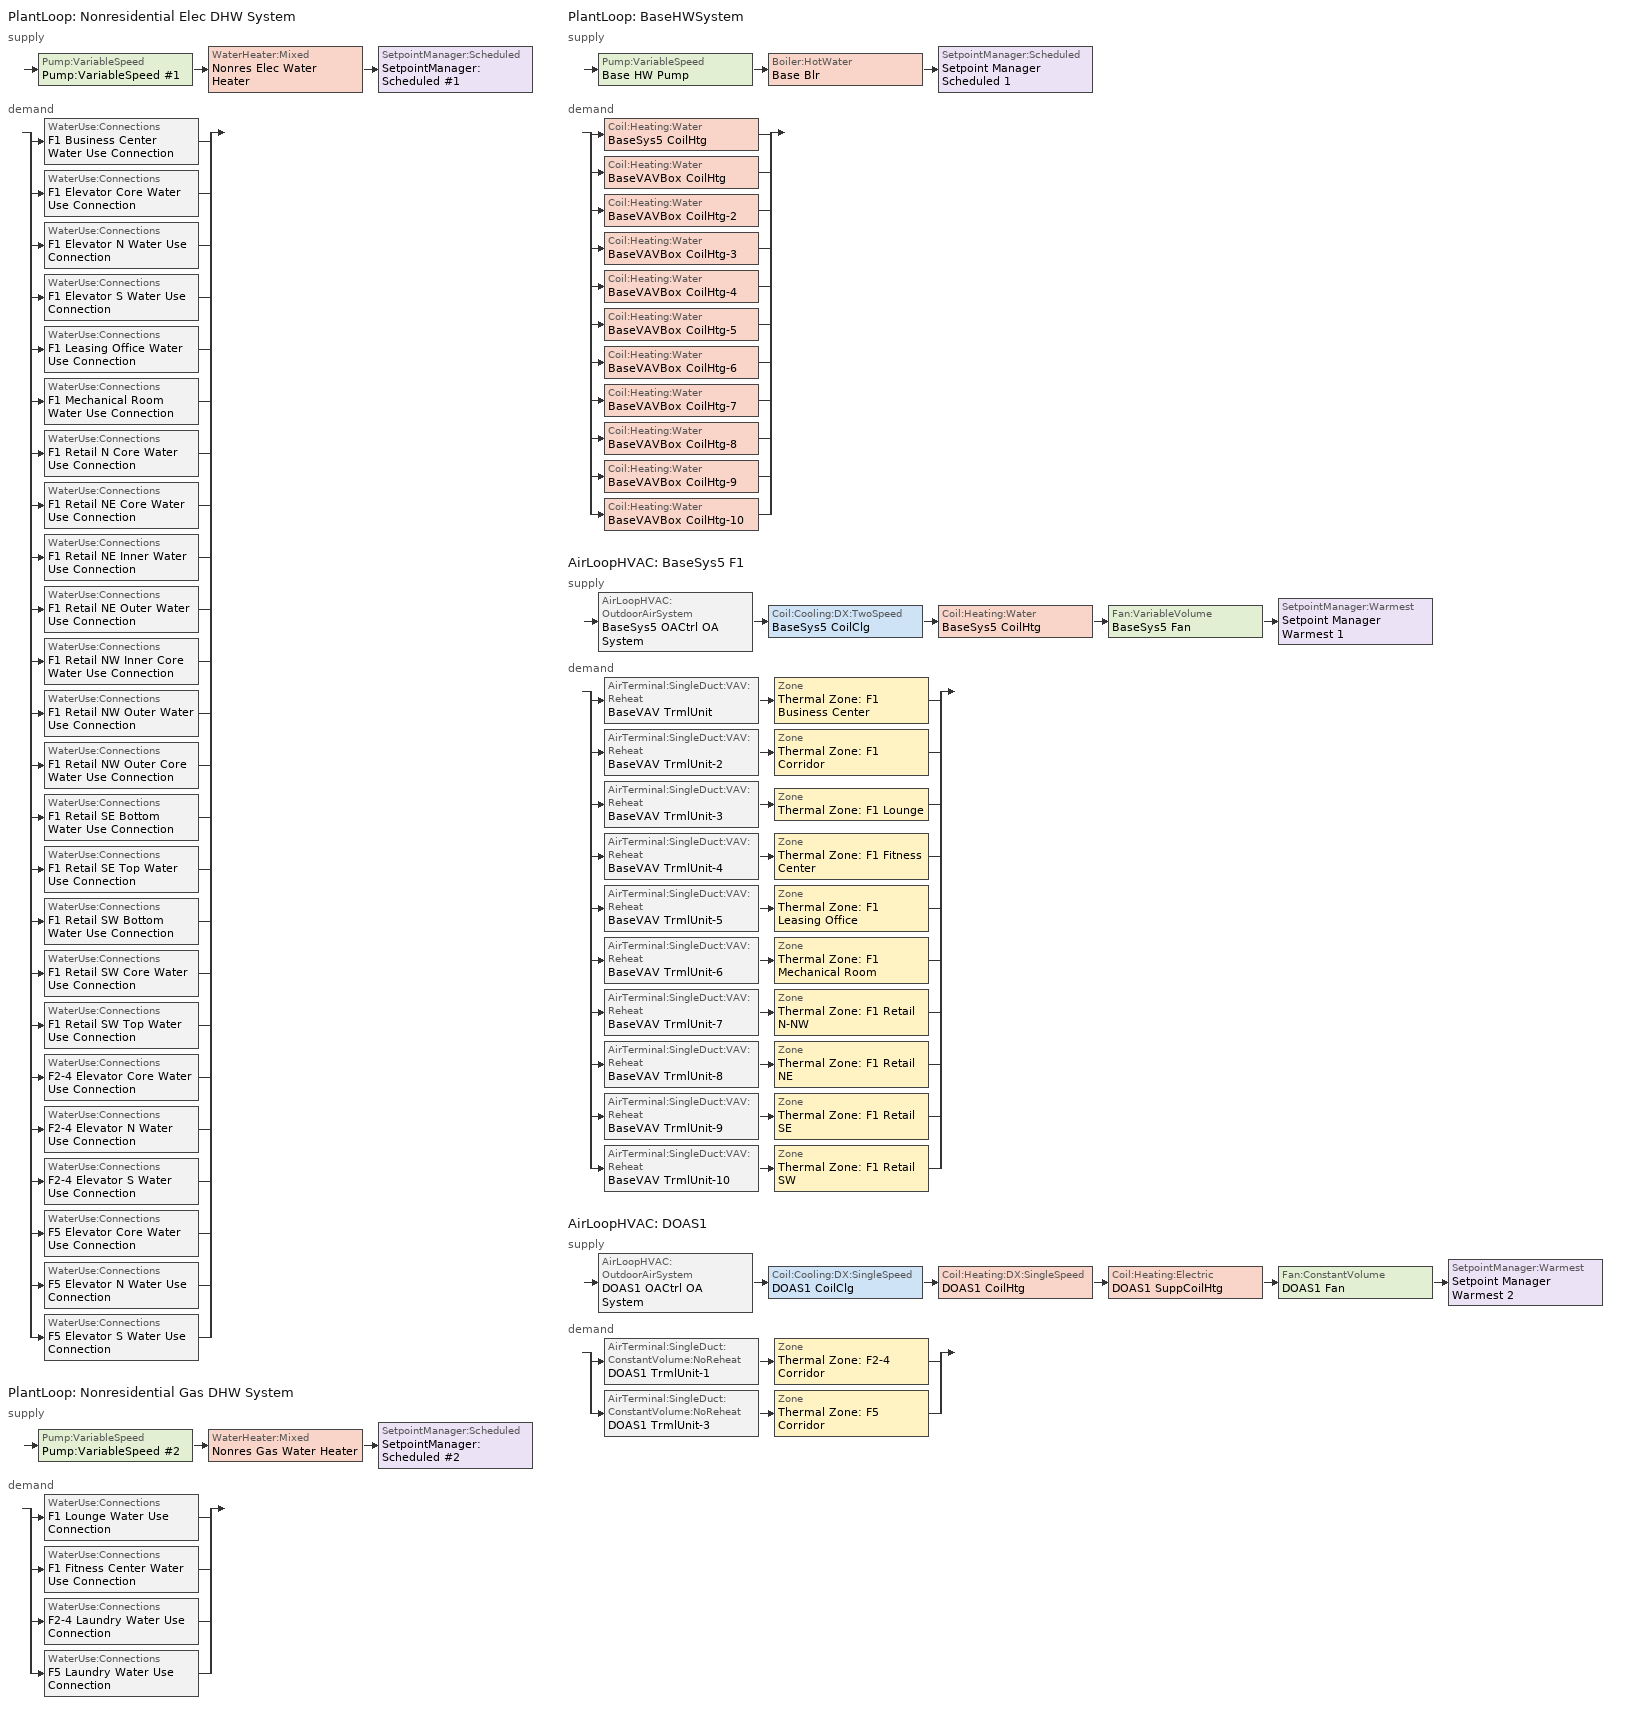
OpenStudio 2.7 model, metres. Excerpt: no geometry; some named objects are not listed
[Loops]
PlantLoop 'Nonresidential Elec DHW System'
 supply: Pump:VariableSpeed 'Pump:VariableSpeed #1' > WaterHeater:Mixed 'Nonres Elec Water Heater' > SetpointManager:Scheduled 'SetpointManager:Scheduled #1'
 demand: split
  | WaterUse:Connections 'F1 Business Center Water Use Connection'
  | WaterUse:Connections 'F1 Elevator Core Water Use Connection'
  | WaterUse:Connections 'F1 Elevator N Water Use Connection'
  | WaterUse:Connections 'F1 Elevator S Water Use Connection'
  | WaterUse:Connections 'F1 Leasing Office Water Use Connection'
  | WaterUse:Connections 'F1 Mechanical Room Water Use Connection'
  | WaterUse:Connections 'F1 Retail N Core Water Use Connection'
  | WaterUse:Connections 'F1 Retail NE Core Water Use Connection'
  | WaterUse:Connections 'F1 Retail NE Inner Water Use Connection'
  | WaterUse:Connections 'F1 Retail NE Outer Water Use Connection'
  | WaterUse:Connections 'F1 Retail NW Inner Core Water Use Connection'
  | WaterUse:Connections 'F1 Retail NW Outer Water Use Connection'
  | WaterUse:Connections 'F1 Retail NW Outer Core Water Use Connection'
  | WaterUse:Connections 'F1 Retail SE Bottom Water Use Connection'
  | WaterUse:Connections 'F1 Retail SE Top Water Use Connection'
  | WaterUse:Connections 'F1 Retail SW Bottom Water Use Connection'
  | WaterUse:Connections 'F1 Retail SW Core Water Use Connection'
  | WaterUse:Connections 'F1 Retail SW Top Water Use Connection'
  | WaterUse:Connections 'F2-4 Elevator Core Water Use Connection'
  | WaterUse:Connections 'F2-4 Elevator N Water Use Connection'
  | WaterUse:Connections 'F2-4 Elevator S Water Use Connection'
  | WaterUse:Connections 'F5 Elevator Core Water Use Connection'
  | WaterUse:Connections 'F5 Elevator N Water Use Connection'
  | WaterUse:Connections 'F5 Elevator S Water Use Connection'
PlantLoop 'Nonresidential Gas DHW System'
 supply: Pump:VariableSpeed 'Pump:VariableSpeed #2' > WaterHeater:Mixed 'Nonres Gas Water Heater' > SetpointManager:Scheduled 'SetpointManager:Scheduled #2'
 demand: split
  | WaterUse:Connections 'F1 Lounge Water Use Connection'
  | WaterUse:Connections 'F1 Fitness Center Water Use Connection'
  | WaterUse:Connections 'F2-4 Laundry Water Use Connection'
  | WaterUse:Connections 'F5 Laundry Water Use Connection'
PlantLoop 'BaseHWSystem'
 supply: Pump:VariableSpeed 'Base HW Pump' > Boiler:HotWater 'Base Blr' > SetpointManager:Scheduled 'Setpoint Manager Scheduled 1'
 demand: split
  | Coil:Heating:Water 'BaseSys5 CoilHtg'
  | Coil:Heating:Water 'BaseVAVBox CoilHtg'
  | Coil:Heating:Water 'BaseVAVBox CoilHtg-2'
  | Coil:Heating:Water 'BaseVAVBox CoilHtg-3'
  | Coil:Heating:Water 'BaseVAVBox CoilHtg-4'
  | Coil:Heating:Water 'BaseVAVBox CoilHtg-5'
  | Coil:Heating:Water 'BaseVAVBox CoilHtg-6'
  | Coil:Heating:Water 'BaseVAVBox CoilHtg-7'
  | Coil:Heating:Water 'BaseVAVBox CoilHtg-8'
  | Coil:Heating:Water 'BaseVAVBox CoilHtg-9'
  | Coil:Heating:Water 'BaseVAVBox CoilHtg-10'
AirLoopHVAC 'BaseSys5 F1'
 supply: AirLoopHVAC:OutdoorAirSystem 'BaseSys5 OACtrl OA System' > Coil:Cooling:DX:TwoSpeed 'BaseSys5 CoilClg' > Coil:Heating:Water 'BaseSys5 CoilHtg' > Fan:VariableVolume 'BaseSys5 Fan' > SetpointManager:Warmest 'Setpoint Manager Warmest 1'
 demand: split
  | AirTerminal:SingleDuct:VAV:Reheat 'BaseVAV TrmlUnit' > Zone 'Thermal Zone: F1 Business Center'
  | AirTerminal:SingleDuct:VAV:Reheat 'BaseVAV TrmlUnit-2' > Zone 'Thermal Zone: F1 Corridor'
  | AirTerminal:SingleDuct:VAV:Reheat 'BaseVAV TrmlUnit-3' > Zone 'Thermal Zone: F1 Lounge'
  | AirTerminal:SingleDuct:VAV:Reheat 'BaseVAV TrmlUnit-4' > Zone 'Thermal Zone: F1 Fitness Center'
  | AirTerminal:SingleDuct:VAV:Reheat 'BaseVAV TrmlUnit-5' > Zone 'Thermal Zone: F1 Leasing Office'
  | AirTerminal:SingleDuct:VAV:Reheat 'BaseVAV TrmlUnit-6' > Zone 'Thermal Zone: F1 Mechanical Room'
  | AirTerminal:SingleDuct:VAV:Reheat 'BaseVAV TrmlUnit-7' > Zone 'Thermal Zone: F1 Retail N-NW'
  | AirTerminal:SingleDuct:VAV:Reheat 'BaseVAV TrmlUnit-8' > Zone 'Thermal Zone: F1 Retail NE'
  | AirTerminal:SingleDuct:VAV:Reheat 'BaseVAV TrmlUnit-9' > Zone 'Thermal Zone: F1 Retail SE'
  | AirTerminal:SingleDuct:VAV:Reheat 'BaseVAV TrmlUnit-10' > Zone 'Thermal Zone: F1 Retail SW'
AirLoopHVAC 'DOAS1'
 supply: AirLoopHVAC:OutdoorAirSystem 'DOAS1 OACtrl OA System' > Coil:Cooling:DX:SingleSpeed 'DOAS1 CoilClg' > Coil:Heating:DX:SingleSpeed 'DOAS1 CoilHtg' > Coil:Heating:Electric 'DOAS1 SuppCoilHtg' > Fan:ConstantVolume 'DOAS1 Fan' > SetpointManager:Warmest 'Setpoint Manager Warmest 2'
 demand: split
  | AirTerminal:SingleDuct:ConstantVolume:NoReheat 'DOAS1 TrmlUnit-1' > Zone 'Thermal Zone: F2-4 Corridor'
  | AirTerminal:SingleDuct:ConstantVolume:NoReheat 'DOAS1 TrmlUnit-3' > Zone 'Thermal Zone: F5 Corridor'
[Sizing:Zone] Zone Cooling Design Supply Air Temperature {C}=14; Zone Heating Design Supply Air Temperature {C}=40; Zone Cooling Design Supply Air Humidity Ratio {kg-H2O/kg-air}=0.0085; Zone Heating Design Supply Air Humidity Ratio {kg-H2O/kg-air}=0.008; Zone Heating Sizing Factor=1; Zone Cooling Sizing Factor=1; Cooling Design Air Flow Method=DesignDay; Cooling Minimum Air Flow per Zone Floor Area {m3/s-m2}=0; Cooling Minimum Air Flow {m3/s}=0; Cooling Minimum Air Flow Fraction=0; Heating Maximum Air Flow per Zone Floor Area {m3/s-m2}=0; Heating Maximum Air Flow {m3/s}=0; Account for Dedicated Outdoor Air System=No; Dedicated Outdoor Air System Control Strategy=NeutralSupplyAir; Dedicated Outdoor Air Low Setpoint Temperature for Design {C}=autosize; Dedicated Outdoor Air High Setpoint Temperature for Design {C}=autosize
Name | Zone Cooling Design Supply Air Temperature Input Method | Zone Cooling Design Supply Air Temperature Difference {deltaC} | Zone Heating Design Supply Air Temperature Input Method | Zone Heating Design Supply Air Temperature Difference {deltaC} | Heating Design Air Flow Method | Heating Maximum Air Flow Fraction
Thermal Zone: F1 Business Center; Thermal Zone: F1 Corridor; Thermal Zone: F1 Lounge; Thermal Zone: F1 Fitness Center; Thermal Zone: F1 Leasing Office; Thermal Zone: F1 Retail N-NW; Thermal Zone: F1 Retail NE; Thermal Zone: F1 Retail SE; Thermal Zone: F1 Retail SW | TemperatureDifference | 11.1111 | TemperatureDifference | 13.8889 | DesignDayWithLimit | 0.5
Thermal Zone: F1 Mechanical Room | TemperatureDifference | 8.33333 | TemperatureDifference | 13.8889 | DesignDayWithLimit | 0.5
Thermal Zone: F2-4 1-Bed Core N; Thermal Zone: F2-4 1-Bed Core West; Thermal Zone: F2-4 1-Bed Core East; Thermal Zone: F2-4 1-Bed North; Thermal Zone: F2-4 2-Bed Core NE-NW; Thermal Zone: F2-4 2-Bed East; Thermal Zone: F2-4 2-Bed West; Thermal Zone: F2-4 3-Bed NE; Thermal Zone: F2-4 3-Bed NW; Thermal Zone: F2-4 Studio SE; Thermal Zone: F2-4 Studio SW; Thermal Zone: F5 1-Bed Core N; Thermal Zone: F5 1-Bed Core West; Thermal Zone: F5 1-Bed Core East; Thermal Zone: F5 1-Bed North; Thermal Zone: F5 2-Bed Core NE-NW; Thermal Zone: F5 2-Bed East; Thermal Zone: F5 2-Bed West; Thermal Zone: F5 3-Bed NE; Thermal Zone: F5 3-Bed NW; Thermal Zone: F5 Studio SE; Thermal Zone: F5 Studio SW | TemperatureDifference | 11.1111 | TemperatureDifference | 15 | DesignDay | 0
Thermal Zone: F2-4 Corridor; Thermal Zone: F5 Corridor | TemperatureDifference | 11.1111 | TemperatureDifference | 13.8889 | DesignDayWithLimit | 1
Thermal Zone: Parking Garage | SupplyAirTemperature | 11.11 | SupplyAirTemperature | 11.11 | DesignDay | 0
[Zone equipment]
Thermal Zone: F1 Business Center: BaseVAV TrmlUnit
Thermal Zone: F1 Corridor: BaseVAV TrmlUnit-2
Thermal Zone: F1 Lounge: BaseVAV TrmlUnit-3
Thermal Zone: F1 Fitness Center: BaseVAV TrmlUnit-4
Thermal Zone: F1 Leasing Office: BaseVAV TrmlUnit-5
Thermal Zone: F1 Mechanical Room: BaseVAV TrmlUnit-6
Thermal Zone: F1 Retail N-NW: BaseVAV TrmlUnit-7
Thermal Zone: F1 Retail NE: BaseVAV TrmlUnit-8
Thermal Zone: F1 Retail SE: BaseVAV TrmlUnit-9
Thermal Zone: F1 Retail SW: BaseVAV TrmlUnit-10
Thermal Zone: F2-4 1-Bed Core N: Thermal Zone: F2-4 1-Bed Core N PropExhFan, ZnSys F2-4 1-Bed Core N, PropNoClg ZnSys
Thermal Zone: F2-4 1-Bed Core West: Thermal Zone: F2-4 1-Bed Core West PropExhFan, ZnSys F2-4 1-Bed Core West, PropNoClg ZnSys-2
Thermal Zone: F2-4 1-Bed Core East: Thermal Zone: F2-4 1-Bed Core East PropExhFan, ZnSys F2-4 1-Bed Core East, PropNoClg ZnSys-3
Thermal Zone: F2-4 1-Bed North: Thermal Zone: F2-4 1-Bed North PropExhFan, ZnSys F2-4 1-Bed North, PropNoClg ZnSys-4
Thermal Zone: F2-4 2-Bed Core NE-NW: Thermal Zone: F2-4 2-Bed Core NE-NW PropExhFan, ZnSys F2-4 2-Bed Core NE-NW, PropNoClg ZnSys-5
Thermal Zone: F2-4 2-Bed East: Thermal Zone: F2-4 2-Bed East PropExhFan, ZnSys F2-4 2-Bed East, PropNoClg ZnSys-6
Thermal Zone: F2-4 2-Bed West: Thermal Zone: F2-4 2-Bed West PropExhFan, ZnSys F2-4 2-Bed West, PropNoClg ZnSys-7
Thermal Zone: F2-4 3-Bed NE: Thermal Zone: F2-4 3-Bed NE PropExhFan, ZnSys F2-4 3-Bed NE, PropNoClg ZnSys-8
Thermal Zone: F2-4 3-Bed NW: Thermal Zone: F2-4 3-Bed NW PropExhFan, ZnSys F2-4 3-Bed NW, PropNoClg ZnSys-9
Thermal Zone: F2-4 Studio SE: Thermal Zone: F2-4 Studio SE PropExhFan, ZnSys F2-4 Studio SE, PropNoClg ZnSys-10
Thermal Zone: F2-4 Studio SW: Thermal Zone: F2-4 Studio SW PropExhFan, ZnSys F2-4 Studio SW, PropNoClg ZnSys-11
Thermal Zone: F2-4 Corridor: DOAS1 TrmlUnit-1, PropNoClg ZnSys-12
Thermal Zone: F5 1-Bed Core N: Thermal Zone: F5 1-Bed Core N PropExhFan, ZnSys F5 1-Bed Core N, PropNoClg ZnSys-13
Thermal Zone: F5 1-Bed Core West: Thermal Zone: F5 1-Bed Core West PropExhFan, ZnSys F5 1-Bed Core West, PropNoClg ZnSys-14
Thermal Zone: F5 1-Bed Core East: Thermal Zone: F5 1-Bed Core East PropExhFan, ZnSys F5 1-Bed Core East, PropNoClg ZnSys-15
Thermal Zone: F5 1-Bed North: Thermal Zone: F5 1-Bed North PropExhFan, ZnSys F5 1-Bed North, PropNoClg ZnSys-16
Thermal Zone: F5 2-Bed Core NE-NW: Thermal Zone: F5 2-Bed Core NE-NW PropExhFan, ZnSys F5 2-Bed Core NE-NW, PropNoClg ZnSys-17
Thermal Zone: F5 2-Bed East: Thermal Zone: F5 2-Bed East PropExhFan, ZnSys F5 2-Bed East, PropNoClg ZnSys-18
Thermal Zone: F5 2-Bed West: Thermal Zone: F5 2-Bed West PropExhFan, ZnSys F5 2-Bed West, PropNoClg ZnSys-19
Thermal Zone: F5 3-Bed NE: Thermal Zone: F5 3-Bed NE PropExhFan, ZnSys F5 3-Bed NE, PropNoClg ZnSys-20
Thermal Zone: F5 3-Bed NW: Thermal Zone: F5 3-Bed NW PropExhFan, ZnSys F5 3-Bed NW, PropNoClg ZnSys-21
Thermal Zone: F5 Studio SE: Thermal Zone: F5 Studio SE PropExhFan, ZnSys F5 Studio SE, PropNoClg ZnSys-22
Thermal Zone: F5 Studio SW: Thermal Zone: F5 Studio SW PropExhFan, ZnSys F5 Studio SW, PropNoClg ZnSys-23
Thermal Zone: F5 Corridor: DOAS1 TrmlUnit-3, PropNoClg ZnSys-24
Thermal Zone: Parking Garage: Thermal Zone: Parking Garage PropExhFan
[PlantLoop] Glycol Concentration=0; Plant Loop Volume {m3}=Autocalculate; Load Distribution Scheme=Optimal
Name | Fluid Type
Nonresidential Elec DHW System; Nonresidential Gas DHW System
BaseHWSystem | Water
[Sizing:Plant] Loop Type=Heating; Sizing Option=NonCoincident; Zone Timesteps in Averaging Window=1; Coincident Sizing Factor Mode=None
Name | Design Loop Exit Temperature {C} | Loop Design Temperature Difference {deltaC}
Nonresidential Elec DHW System; Nonresidential Gas DHW System | 57.2222 | 44.4444
BaseHWSystem | 82.2222 | 22.2222
[WaterHeater:Mixed] Deadband Temperature Difference {deltaC}=2; Maximum Temperature Limit {C}=82.22; Heater Control Type=Cycle; Off Cycle Parasitic Fuel Consumption Rate {W}=20; Off Cycle Parasitic Heat Fraction to Tank=0.8; Ambient Temperature Indicator=Schedule; Off Cycle Loss Coefficient to Ambient Temperature {W/K}=6; On Cycle Loss Coefficient to Ambient Temperature {W/K}=6; Use Side Effectiveness=1; Source Side Effectiveness=1; Use Side Design Flow Rate {m3/s}=autosize; Source Side Design Flow Rate {m3/s}=autosize; Indirect Water Heating Recovery Time {hr}=1.5; Source Side Flow Control Mode=IndirectHeatPrimarySetpoint
Name | Tank Volume {m3} | Setpoint Temperature Schedule | Heater Maximum Capacity {W} | Heater Fuel Type | Heater Thermal Efficiency | Ambient Temperature Schedule
Nonres Elec Water Heater | 0.0912598 | Nonres Elec Water Heater Setpoint Temp | 7026.73 | Electricity | 0.99 | Nonres Elec Water Heater Ambient Temperature
Nonres Gas Water Heater | 0.0223027 | Nonres Gas Water Heater Setpoint Temp | 2146.56 | NaturalGas | 0.8 | Nonres Gas Water Heater Ambient Temperature
[Pump:VariableSpeed] Pump Control Type=Intermittent; Skin Loss Radiative Fraction=0.5; Design Power Sizing Method=PowerPerFlowPerPressure; Design Electric Power per Unit Flow Rate {W/(m3/s)}=348701.1; Design Shaft Power per Unit Flow Rate per Unit Head {W-s/m3-Pa}=1.28205; Design Minimum Flow Rate Fraction=0
Name | Rated Pump Head {Pa} | Coefficient 1 of the Part Load Performance Curve | Coefficient 2 of the Part Load Performance Curve | Coefficient 3 of the Part Load Performance Curve | Coefficient 4 of the Part Load Performance Curve | Minimum Flow Rate {m3/s}
Pump:VariableSpeed #1; Pump:VariableSpeed #2 | 0
Base HW Pump | 149453 | 0.103 | -0.04 | 0.767 | 0.1679 | 0
[SetpointManager:Scheduled] Control Variable=Temperature
Name | Schedule | Setpoint Node or NodeList
SetpointManager:Scheduled #1 | Nonresidential Elec DHW System Supply Temp Schedule | Nonresidential Elec DHW System Supply Mixer Outlet Node
SetpointManager:Scheduled #2 | Nonresidential Gas DHW System Supply Temp Schedule | Nonresidential Gas DHW System Supply Mixer Outlet Node
Setpoint Manager Scheduled 1 | BaseHWSystem Supply Temp Schedule | BaseHWSystem Supply Mixer Outlet Node
[WaterUse:Connections]
Name | Water Use Equipment Name 1
F1 Business Center Water Use Connection | F1 Business Center Water Use Equipment
F1 Lounge Water Use Connection | F1 Lounge Water Use Equipment
F1 Elevator Core Water Use Connection | F1 Elevator Core Water Use Equipment
F1 Elevator N Water Use Connection | F1 Elevator N Water Use Equipment
F1 Elevator S Water Use Connection | F1 Elevator S Water Use Equipment
F1 Fitness Center Water Use Connection | F1 Fitness Center Water Use Equipment
F1 Leasing Office Water Use Connection | F1 Leasing Office Water Use Equipment
F1 Mechanical Room Water Use Connection | F1 Mechanical Room Water Use Equipment
F1 Retail N Core Water Use Connection | F1 Retail N Core Water Use Equipment
F1 Retail NE Core Water Use Connection | F1 Retail NE Core Water Use Equipment
F1 Retail NE Inner Water Use Connection | F1 Retail NE Inner Water Use Equipment
F1 Retail NE Outer Water Use Connection | F1 Retail NE Outer Water Use Equipment
F1 Retail NW Inner Core Water Use Connection | F1 Retail NW Inner Core Water Use Equipment
F1 Retail NW Outer Water Use Connection | F1 Retail NW Outer Water Use Equipment
F1 Retail NW Outer Core Water Use Connection | F1 Retail NW Outer Core Water Use Equipment
F1 Retail SE Bottom Water Use Connection | F1 Retail SE Bottom Water Use Equipment
F1 Retail SE Top Water Use Connection | F1 Retail SE Top Water Use Equipment
F1 Retail SW Bottom Water Use Connection | F1 Retail SW Bottom Water Use Equipment
F1 Retail SW Core Water Use Connection | F1 Retail SW Core Water Use Equipment
F1 Retail SW Top Water Use Connection | F1 Retail SW Top Water Use Equipment
F2-4 Elevator Core Water Use Connection | F2-4 Elevator Core Water Use Equipment
F2-4 Elevator N Water Use Connection | F2-4 Elevator N Water Use Equipment
F2-4 Elevator S Water Use Connection | F2-4 Elevator S Water Use Equipment
F2-4 Laundry Water Use Connection | F2-4 Laundry Water Use Equipment
F5 Elevator Core Water Use Connection | F5 Elevator Core Water Use Equipment
F5 Elevator N Water Use Connection | F5 Elevator N Water Use Equipment
F5 Elevator S Water Use Connection | F5 Elevator S Water Use Equipment
F5 Laundry Water Use Connection | F5 Laundry Water Use Equipment
[WaterUse:Equipment:Definition]
Name | Peak Flow Rate {m3/s} | Target Temperature Schedule
F1 Business Center Water Use Definition | 1.13568e-06 | F1 Business Center Target SHW Temp
F1 Lounge Water Use Definition | 3.3124e-06 | F1 Lounge Target SHW Temp
F1 Elevator Core Water Use Definition | 7.09765e-09 | F1 Elevator Core Target SHW Temp
F1 Elevator N Water Use Definition | 7.09765e-09 | F1 Elevator N Target SHW Temp
F1 Elevator S Water Use Definition | 7.09765e-09 | F1 Elevator S Target SHW Temp
F1 Fitness Center Water Use Definition | 1.70344e-06 | F1 Fitness Center Target SHW Temp
F1 Leasing Office Water Use Definition | 3.26492e-07 | F1 Leasing Office Target SHW Temp
F1 Mechanical Room Water Use Definition | 1.22647e-07 | F1 Mechanical Room Target SHW Temp
F1 Retail N Core Water Use Definition | 2.62666e-06 | F1 Retail N Core Target SHW Temp
F1 Retail NE Core Water Use Definition | 2.2717e-06 | F1 Retail NE Core Target SHW Temp
F1 Retail NE Inner Water Use Definition | 2.2717e-06 | F1 Retail NE Inner Target SHW Temp
F1 Retail NE Outer Water Use Definition | 2.2717e-06 | F1 Retail NE Outer Target SHW Temp
F1 Retail NW Inner Core Water Use Definition | 2.2717e-06 | F1 Retail NW Inner Core Target SHW Temp
F1 Retail NW Outer Water Use Definition | 2.2717e-06 | F1 Retail NW Outer Target SHW Temp
F1 Retail NW Outer Core Water Use Definition | 2.2717e-06 | F1 Retail NW Outer Core Target SHW Temp
F1 Retail SE Bottom Water Use Definition | 2.2717e-06 | F1 Retail SE Bottom Target SHW Temp
F1 Retail SE Top Water Use Definition | 2.2717e-06 | F1 Retail SE Top Target SHW Temp
F1 Retail SW Bottom Water Use Definition | 2.2717e-06 | F1 Retail SW Bottom Target SHW Temp
F1 Retail SW Core Water Use Definition | 2.2717e-06 | F1 Retail SW Core Target SHW Temp
F1 Retail SW Top Water Use Definition | 2.44207e-06 | F1 Retail SW Top Target SHW Temp
F2-4 Elevator Core Water Use Definition | 2.12929e-08 | F2-4 Elevator Core Target SHW Temp
F2-4 Elevator N Water Use Definition | 2.12929e-08 | F2-4 Elevator N Target SHW Temp
F2-4 Elevator S Water Use Definition | 2.12929e-08 | F2-4 Elevator S Target SHW Temp
F2-4 Laundry Water Use Definition | 1.64098e-06 | F2-4 Laundry Target SHW Temp
F5 Elevator Core Water Use Definition | 7.09765e-09 | F5 Elevator Core Target SHW Temp
F5 Elevator N Water Use Definition | 7.09765e-09 | F5 Elevator N Target SHW Temp
F5 Elevator S Water Use Definition | 7.09765e-09 | F5 Elevator S Target SHW Temp
F5 Laundry Water Use Definition | 5.46992e-07 | F5 Laundry Target SHW Temp
[WaterUse:Equipment]
Name | Water Use Equipment Definition | Flow Rate Fraction Schedule
F1 Business Center Water Use Equipment | F1 Business Center Water Use Definition | RetailServiceHotWater
F1 Lounge Water Use Equipment | F1 Lounge Water Use Definition | RetailServiceHotWater
F1 Elevator Core Water Use Equipment | F1 Elevator Core Water Use Definition | RetailServiceHotWater
F1 Elevator N Water Use Equipment | F1 Elevator N Water Use Definition | RetailServiceHotWater
F1 Elevator S Water Use Equipment | F1 Elevator S Water Use Definition | RetailServiceHotWater
F1 Fitness Center Water Use Equipment | F1 Fitness Center Water Use Definition | RetailServiceHotWater
F1 Leasing Office Water Use Equipment | F1 Leasing Office Water Use Definition | RetailServiceHotWater
F1 Mechanical Room Water Use Equipment | F1 Mechanical Room Water Use Definition | RetailServiceHotWater
F1 Retail N Core Water Use Equipment | F1 Retail N Core Water Use Definition | RetailServiceHotWater
F1 Retail NE Core Water Use Equipment | F1 Retail NE Core Water Use Definition | RetailServiceHotWater
F1 Retail NE Inner Water Use Equipment | F1 Retail NE Inner Water Use Definition | RetailServiceHotWater
F1 Retail NE Outer Water Use Equipment | F1 Retail NE Outer Water Use Definition | RetailServiceHotWater
F1 Retail NW Inner Core Water Use Equipment | F1 Retail NW Inner Core Water Use Definition | RetailServiceHotWater
F1 Retail NW Outer Water Use Equipment | F1 Retail NW Outer Water Use Definition | RetailServiceHotWater
F1 Retail NW Outer Core Water Use Equipment | F1 Retail NW Outer Core Water Use Definition | RetailServiceHotWater
F1 Retail SE Bottom Water Use Equipment | F1 Retail SE Bottom Water Use Definition | RetailServiceHotWater
F1 Retail SE Top Water Use Equipment | F1 Retail SE Top Water Use Definition | RetailServiceHotWater
F1 Retail SW Bottom Water Use Equipment | F1 Retail SW Bottom Water Use Definition | RetailServiceHotWater
F1 Retail SW Core Water Use Equipment | F1 Retail SW Core Water Use Definition | RetailServiceHotWater
F1 Retail SW Top Water Use Equipment | F1 Retail SW Top Water Use Definition | RetailServiceHotWater
F2-4 Elevator Core Water Use Equipment | F2-4 Elevator Core Water Use Definition | OfficeServiceHotWater
F2-4 Elevator N Water Use Equipment | F2-4 Elevator N Water Use Definition | OfficeServiceHotWater
F2-4 Elevator S Water Use Equipment | F2-4 Elevator S Water Use Definition | OfficeServiceHotWater
F2-4 Laundry Water Use Equipment | F2-4 Laundry Water Use Definition | OfficeServiceHotWater
F5 Elevator Core Water Use Equipment | F5 Elevator Core Water Use Definition | OfficeServiceHotWater
F5 Elevator N Water Use Equipment | F5 Elevator N Water Use Definition | OfficeServiceHotWater
F5 Elevator S Water Use Equipment | F5 Elevator S Water Use Definition | OfficeServiceHotWater
F5 Laundry Water Use Equipment | F5 Laundry Water Use Definition | OfficeServiceHotWater
[Boiler:HotWater]
Base Blr: Fuel Type=NaturalGas; Nominal Thermal Efficiency=0.8; Efficiency Curve Temperature Evaluation Variable=LeavingBoiler; Normalized Boiler Efficiency Curve=BlrHWBlrFIRRatio_fQRatioSI; Water Outlet Upper Temperature Limit {C}=99; Boiler Flow Mode=LeavingSetpointModulated; Parasitic Electric Load {W}=0; Sizing Factor=1
[AirLoopHVAC] Design Supply Air Flow Rate {m3/s}=AutoSize
Name | Availability Schedule
BaseSys5 F1 | RetailHVACAvail
DOAS1 | OfficeHVACAvail
[Sizing:System] Type of Load to Size On=Sensible; Design Outdoor Air Flow Rate {m3/s}=Autosize; Preheat Design Temperature {C}=5.68434e-14; Preheat Design Humidity Ratio {kg-H2O/kg-Air}=0; Precool Design Temperature {C}=5.68434e-14; Precool Design Humidity Ratio {kg-H2O/kg-Air}=0; Sizing Option=Coincident; 100% Outdoor Air in Cooling=No; 100% Outdoor Air in Heating=No; Central Cooling Design Supply Air Humidity Ratio {kg-H2O/kg-Air}=0.0085; Central Heating Design Supply Air Humidity Ratio {kg-H2O/kg-Air}=0.008; Cooling Design Air Flow Method=DesignDay; Cooling Design Air Flow Rate {m3/s}=0; Heating Design Air Flow Method=DesignDay; Heating Design Air Flow Rate {m3/s}=0; System Outdoor Air Method=ZoneSum; Zone Maximum Outdoor Air Fraction=1; Cooling Supply Air Flow Rate Per Floor Area {m3/s-m2}=0.00996765; Cooling Fraction of Autosized Cooling Supply Air Flow Rate=1; Cooling Supply Air Flow Rate Per Unit Cooling Capacity {m3/s-W}=3.94755e-05; Heating Supply Air Flow Rate Per Floor Area {m3/s-m2}=0.00996765; Heating Fraction of Autosized Heating Supply Air Flow Rate=1; Heating Fraction of Autosized Cooling Supply Air Flow Rate=1; Heating Supply Air Flow Rate Per Unit Heating Capacity {m3/s-W}=3.15882e-05; Cooling Design Capacity Method=CoolingDesignCapacity; Cooling Design Capacity {W}=autosize; Cooling Design Capacity Per Floor Area {W/m2}=234.7; Fraction of Autosized Cooling Design Capacity=1; Heating Design Capacity Method=HeatingDesignCapacity; Heating Design Capacity {W}=autosize; Heating Design Capacity Per Floor Area {W/m2}=157; Fraction of Autosized Heating Design Capacity=1; Central Cooling Capacity Control Method=OnOff
Name | Central Heating Maximum System Air Flow Ratio | Central Cooling Design Supply Air Temperature {C} | Central Heating Design Supply Air Temperature {C}
BaseSys5 F1 | 0 | 12.7778 | 15.5556
DOAS1 | 1 | 12.8 | 35
[AvailabilityManager:NightCycle] Control Type=CycleOnAny; Thermostat Tolerance {deltaC}=1.11111; Cycling Run Time Control Type=ThermostatWithMinimumRunTime; Cycling Run Time {s}=900
Availability Manager Night Cycle 1; Availability Manager Night Cycle 2
[Fan:VariableVolume]
BaseSys5 Fan: Availability Schedule=Always On; Fan Total Efficiency=0.6045; Pressure Rise {Pa}=1017.592; Maximum Flow Rate {m3/s}=Autosize; Fan Power Minimum Flow Rate Input Method=FixedFlowRate; Fan Power Minimum Flow Fraction=0; Fan Power Minimum Air Flow Rate {m3/s}=0; Motor Efficiency=0.93; Motor In Airstream Fraction=1; Fan Power Coefficient 1=0.04076; Fan Power Coefficient 2=0.088045; Fan Power Coefficient 3=-0.072926; Fan Power Coefficient 4=0.94374; Fan Power Coefficient 5=0
[Coil:Heating:Water] Availability Schedule=Always On Discrete
BaseSys5 CoilHtg; BaseVAVBox CoilHtg; BaseVAVBox CoilHtg-2; BaseVAVBox CoilHtg-3; BaseVAVBox CoilHtg-4; BaseVAVBox CoilHtg-5; BaseVAVBox CoilHtg-6; BaseVAVBox CoilHtg-7; BaseVAVBox CoilHtg-8; BaseVAVBox CoilHtg-9; BaseVAVBox CoilHtg-10
[Controller:WaterCoil] Action=Normal; Minimum Actuated Flow {m3/s}=0
Name | Water Coil | Controller Convergence Tolerance {deltaC}
Controller Water Coil 1 | BaseSys5 CoilHtg | 0.1
Controller Water Coil 2 | BaseVAVBox CoilHtg
Controller Water Coil 3 | BaseVAVBox CoilHtg-2
Controller Water Coil 4 | BaseVAVBox CoilHtg-3
Controller Water Coil 5 | BaseVAVBox CoilHtg-4
Controller Water Coil 6 | BaseVAVBox CoilHtg-5
Controller Water Coil 7 | BaseVAVBox CoilHtg-6
Controller Water Coil 8 | BaseVAVBox CoilHtg-7
Controller Water Coil 9 | BaseVAVBox CoilHtg-8
Controller Water Coil 10 | BaseVAVBox CoilHtg-9
Controller Water Coil 11 | BaseVAVBox CoilHtg-10
[Coil:Cooling:DX:TwoSpeed]
BaseSys5 CoilClg: Availability Schedule=Always On; Rated High Speed Total Cooling Capacity {W}=Autosize; Rated High Speed Sensible Heat Ratio=Autosize; Rated High Speed COP {W/W}=3; Rated High Speed Air Flow Rate {m3/s}=Autosize; Total Cooling Capacity Function of Temperature Curve=CoilClgDXQRatio_fTwbToadbSI; Total Cooling Capacity Function of Flow Fraction Curve=CoilClgDXSnglQRatio_fCFMRatio; Energy Input Ratio Function of Temperature Curve=CoilClgDXEIRRatio_fTwbToadbSI; Energy Input Ratio Function of Flow Fraction Curve=CoilClgDXDblEIRRatio_fCFMRatio; Part Load Fraction Correlation Curve=CoilClgDXEIRRatio_fQFrac; Rated Low Speed Total Cooling Capacity {W}=Autosize; Rated Low Speed Sensible Heat Ratio=Autosize; Rated Low Speed COP {W/W}=3; Low Speed Total Cooling Capacity Function of Temperature Curve=CoilClgDXQRatio_fTwbToadbSI 1; Low Speed Energy Input Ratio Function of Temperature Curve=CoilClgDXEIRRatio_fTwbToadbSI 1; Condenser Type=AirCooled; High Speed Evaporative Condenser Effectiveness=0; High Speed Evaporative Condenser Air Flow Rate {m3/s}=Autosize; High Speed Evaporative Condenser Pump Rated Power Consumption {W}=Autosize; Low Speed Evaporative Condenser Effectiveness=0; Low Speed Evaporative Condenser Air Flow Rate {m3/s}=Autosize; Low Speed Evaporative Condenser Pump Rated Power Consumption {W}=Autosize; Basin Heater Capacity {W/K}=0; Basin Heater Setpoint Temperature {C}=10
[Controller:OutdoorAir] Minimum Outdoor Air Flow Rate {m3/s}=0; Economizer Control Action Type=ModulateFlow; Economizer Maximum Limit Enthalpy {J/kg}=64000; Lockout Type=NoLockout; High Humidity Control=No; Heat Recovery Bypass Control Type=BypassWhenWithinEconomizerLimits
Name | Maximum Outdoor Air Flow Rate {m3/s} | Economizer Control Type | Minimum Limit Type | Minimum Outdoor Air Schedule | Maximum Fraction of Outdoor Air Schedule | Controller Mechanical Ventilation
BaseSys5 OACtrl | Autosize | DifferentialDryBulb | FixedMinimum | BaseSys5 OACtrl Schedule | BaseSys5 OACtrl Max OA Schedule | BaseSys5 OACtrl Mech Vent Controller
DOAS1 OACtrl | 0 | NoEconomizer | ProportionalMinimum | Always On |  | DOAS1 OACtrl Mech Vent Controller
[Controller:MechanicalVentilation] Availability Schedule=Always On Discrete; System Outdoor Air Method=ZoneSum
BaseSys5 OACtrl Mech Vent Controller; DOAS1 OACtrl Mech Vent Controller
[AirLoopHVAC:OutdoorAirSystem]
Name | Controller
BaseSys5 OACtrl OA System | BaseSys5 OACtrl
DOAS1 OACtrl OA System | DOAS1 OACtrl
[SetpointManager:Warmest] Control Variable=Temperature; Minimum Setpoint Temperature {C}=12.7778; Strategy=MaximumTemperature
Name | Maximum Setpoint Temperature {C} | Setpoint Node or NodeList
Setpoint Manager Warmest 1 | 15.5556 | BaseSys5 Fan Outlet Node
Setpoint Manager Warmest 2 | 23.8889 | DOAS1 Fan Outlet Node
[Fan:ConstantVolume]
DOAS1 Fan: Availability Schedule=Always On; Maximum Flow Rate {m3/s}=AutoSize; Motor In Airstream Fraction=1
[Coil:Heating:Electric] Availability Schedule=Always On
DOAS1 SuppCoilHtg; PropNoClg Dummy CoilHtg; PropNoClg Dummy CoilHtg-2; PropNoClg Dummy CoilHtg-3; PropNoClg Dummy CoilHtg-4; PropNoClg Dummy CoilHtg-5; PropNoClg Dummy CoilHtg-6; PropNoClg Dummy CoilHtg-7; PropNoClg Dummy CoilHtg-8; PropNoClg Dummy CoilHtg-9; PropNoClg Dummy CoilHtg-10; PropNoClg Dummy CoilHtg-11; PropNoClg Dummy CoilHtg-12; PropNoClg Dummy CoilHtg-13; PropNoClg Dummy CoilHtg-14; PropNoClg Dummy CoilHtg-15; PropNoClg Dummy CoilHtg-16; PropNoClg Dummy CoilHtg-17; PropNoClg Dummy CoilHtg-18; PropNoClg Dummy CoilHtg-19; PropNoClg Dummy CoilHtg-20; PropNoClg Dummy CoilHtg-21; PropNoClg Dummy CoilHtg-22; PropNoClg Dummy CoilHtg-23; PropNoClg Dummy CoilHtg-24
[Coil:Heating:DX:SingleSpeed]
DOAS1 CoilHtg: Availability Schedule=Always On Discrete; Rated Total Heating Capacity {W}=Autosize; Rated COP {W/W}=5; Rated Air Flow Rate {m3/s}=Autosize; Rated Supply Fan Power Per Volume Flow Rate {W/(m3/s)}=773.3; Total Heating Capacity Function of Temperature Curve=CoilHtgHPQRatio_fToadbSI; Total Heating Capacity Function of Flow Fraction Curve=CoilHtgHPQRatio_fCFMRatio; Energy Input Ratio Function of Temperature Curve=CoilHtgHPEIRRatio_fToadbSI; Energy Input Ratio Function of Flow Fraction Curve=CoilHtgHPEIRRatio_fCFMRatio; Part Load Fraction Correlation Curve=CoilHtgHPEIRRatio_fQFrac; Defrost Energy Input Ratio Function of Temperature Curve=DOAS1 CoilHtg Defrost Curve; Minimum Outdoor Dry-Bulb Temperature for Compressor Operation {C}=-8.33333; Maximum Outdoor Dry-Bulb Temperature for Defrost Operation {C}=4.44444; Defrost Strategy=ReverseCycle; Defrost Control=Timed; Defrost Time Period Fraction=0.058333; Resistive Defrost Heater Capacity {W}=Autosize
[Coil:Cooling:DX:SingleSpeed] Availability Schedule=Always On Discrete; Rated Total Cooling Capacity {W}=autosize; Rated Sensible Heat Ratio=autosize; Rated COP {W/W}=3; Rated Air Flow Rate {m3/s}=autosize; Rated Evaporator Fan Power Per Volume Flow Rate {W/(m3/s)}=773.3; Total Cooling Capacity Function of Temperature Curve=CoilClgDXQRatio_fTwbToadbSI; Total Cooling Capacity Function of Flow Fraction Curve=CoilClgDXSnglQRatio_fCFMRatio; Energy Input Ratio Function of Flow Fraction Curve=CoilClgDXSnglEIRRatio_fCFMRatio; Condenser Type=AirCooled; Evaporative Condenser Effectiveness=0; Evaporative Condenser Air Flow Rate {m3/s}=Autosize; Evaporative Condenser Pump Rated Power Consumption {W}=Autosize; Crankcase Heater Capacity {W}=0; Maximum Outdoor Dry-Bulb Temperature for Crankcase Heater Operation {C}=0; Basin Heater Capacity {W/K}=0; Basin Heater Setpoint Temperature {C}=10
Name | Energy Input Ratio Function of Temperature Curve | Part Load Fraction Correlation Curve
DOAS1 CoilClg | Curve Biquadratic 1 | Curve Quadratic 1
PropNoClg CoilClg-12 | Curve Biquadratic 24 | Curve Quadratic 24
PropNoClg CoilClg-24 | Curve Biquadratic 47 | Curve Quadratic 47
[AirTerminal:SingleDuct:VAV:Reheat] Availability Schedule=Always On; Maximum Air Flow Rate {m3/s}=AutoSize; Zone Minimum Air Flow Input Method=FixedFlowRate; Constant Minimum Air Flow Fraction=0.3; Fixed Minimum Air Flow Rate {m3/s}=0; Maximum Hot Water or Steam Flow Rate {m3/s}=AutoSize; Minimum Hot Water or Steam Flow Rate {m3/s}=0; Convergence Tolerance=0.001; Damper Heating Action=Reverse; Maximum Flow Fraction During Reheat=0.5; Maximum Reheat Air Temperature {C}=35; Control For Outdoor Air=No
Name | Reheat Coil
BaseVAV TrmlUnit | BaseVAVBox CoilHtg
BaseVAV TrmlUnit-2 | BaseVAVBox CoilHtg-2
BaseVAV TrmlUnit-3 | BaseVAVBox CoilHtg-3
BaseVAV TrmlUnit-4 | BaseVAVBox CoilHtg-4
BaseVAV TrmlUnit-5 | BaseVAVBox CoilHtg-5
BaseVAV TrmlUnit-6 | BaseVAVBox CoilHtg-6
BaseVAV TrmlUnit-7 | BaseVAVBox CoilHtg-7
BaseVAV TrmlUnit-8 | BaseVAVBox CoilHtg-8
BaseVAV TrmlUnit-9 | BaseVAVBox CoilHtg-9
BaseVAV TrmlUnit-10 | BaseVAVBox CoilHtg-10
[Fan:OnOff] Availability Schedule=Always On; Fan Total Efficiency=1; Pressure Rise {Pa}=0.00249089; Maximum Flow Rate {m3/s}=autosize; Motor Efficiency=1; Motor In Airstream Fraction=1
Name | Fan Power Ratio Function of Speed Ratio Curve | Fan Efficiency Ratio Function of Speed Ratio Curve
PropNoClg Fan-12 | Fan On Off Power Curve 22 | Fan On Off Efficiency Curve 22
PropNoClg Fan-24 | Fan On Off Power Curve 45 | Fan On Off Efficiency Curve 45
[ZoneHVAC:PackagedTerminalAirConditioner] Availability Schedule=OfficeHVACAvail; Supply Air Flow Rate During Cooling Operation {m3/s}=Autosize; Supply Air Flow Rate During Heating Operation {m3/s}=Autosize; Supply Air Flow Rate When No Cooling or Heating is Needed {m3/s}=Autosize; Outdoor Air Flow Rate During Cooling Operation {m3/s}=0; Outdoor Air Flow Rate During Heating Operation {m3/s}=0; Outdoor Air Flow Rate When No Cooling or Heating is Needed {m3/s}=0; Fan Placement=DrawThrough
Name | Supply Air Fan | Heating Coil | Cooling Coil
PropNoClg ZnSys-12 | PropNoClg Fan-12 | PropNoClg Dummy CoilHtg-12 | PropNoClg CoilClg-12
PropNoClg ZnSys-24 | PropNoClg Fan-24 | PropNoClg Dummy CoilHtg-24 | PropNoClg CoilClg-24
[AirTerminal:SingleDuct:ConstantVolume:NoReheat] Availability Schedule=Always On; Maximum Air Flow Rate {m3/s}=AutoSize
DOAS1 TrmlUnit-1; DOAS1 TrmlUnit-3
[Curve:Biquadratic]
Name | Coefficient1 Constant | Coefficient2 x | Coefficient3 x**2 | Coefficient4 y | Coefficient5 y**2 | Coefficient6 x*y | Minimum Value of x | Maximum Value of x | Minimum Value of y | Maximum Value of y | Minimum Curve Output | Maximum Curve Output
CoilClgDXQRatio_fTwbToadbSI; CoilClgDXQRatio_fTwbToadbSI 1 | 0.86779 | 0.014245 | 0.000554 | -0.007569 | 3.2e-005 | -0.000191 | 13.89 | 25 | 23.89 | 46.11 | 0.77 | 1.29
CoilClgDXEIRRatio_fTwbToadbSI; CoilClgDXEIRRatio_fTwbToadbSI 1 | 0.116709 | 0.028458 | -0.000411 | 0.021422 | 0.000162 | -0.00068 | 13.89 | 25 | 23.89 | 46.11 | 0.77 | 1.33
DOAS1 CoilHtg Defrost Curve | 1 | 0 | 0 | 0 | 0 | 0 | 0 | 1 | 0 | 1
Curve Biquadratic 1; Curve Biquadratic 24; Curve Biquadratic 47 | 0.342414 | 0.034885 | -0.0006237 | 0.00497722 | 0.000437951 | -0.000728028 | 17 | 22 | 13 | 46
[Curve:Cubic]
Name | Coefficient1 Constant | Coefficient2 x | Coefficient3 x**2 | Coefficient4 x**3 | Minimum Value of x | Maximum Value of x | Minimum Curve Output | Maximum Curve Output
CoilClgDXEIRRatio_fQFrac | 0 | 5.1091 | -8.5515 | 4.4744 | 0.7 | 1 | 0.92 | 1
CoilClgDXDblEIRRatio_fCFMRatio | 1.00795 | 0.345441 | -0.692289 | 0.338899 | 0 | 100
CoilHtgHPQRatio_fToadbSI | 0.729009 | 0.031928 | 0.000136 | -9e-006 | 0 | 10 | 0.17 | 1.05
CoilHtgHPEIRRatio_fToadbSI | 1.21829 | -0.036117 | 0.00142 | -2.7e-05 | 0 | 10 | 0.97 | 3.18
Fan On Off Efficiency Curve 22; Fan On Off Efficiency Curve 45 | 1 | 0 | 0 | 0 | 0 | 1
[Curve:Quadratic] Minimum Value of x=0
Name | Coefficient1 Constant | Coefficient2 x | Coefficient3 x**2 | Maximum Value of x | Minimum Curve Output | Maximum Curve Output
CoilClgDXSnglQRatio_fCFMRatio | 0.8 | 0.2 | 0 | 100 | 0.8
CoilClgDXSnglEIRRatio_fCFMRatio | 1.156 | -0.1816 | 0.0256 | 100
CoilHtgHPQRatio_fCFMRatio | 0.84 | 0.16 | 0 | 100 | 0.84
CoilHtgHPEIRRatio_fQFrac | 0.85 | 0.15 | 0 | 1 | 0.85 | 1
CoilHtgHPEIRRatio_fCFMRatio | 1.3824 | -0.4336 | 0.0512 | 1 | 1.38
BlrHWBlrFIRRatio_fQRatioSI | 0.6267 | 0.674 | -0.3073 | 100 | 0.75
Curve Quadratic 1; Curve Quadratic 24; Curve Quadratic 47 | 0.85 | 0.15 | 0 | 1
[Schedule:Day]
OnDay; AllOnHVACAvailDay; BaseSys5 OACtrl Schedule Week 1 Summer; BaseSys5 OACtrl Schedule Week 1 Winter: 1, 0, 1, 2, 0, 1, 3, 0, 1, 4, 0, 1, 5, 0, 1, 6, 0, 1, 7, 0, 1, 8, 0, 1, 9, 0, 1, 10, 0, 1, 11, 0, 1, 12, 0, 1, 13, 0, 1, 14, 0, 1, 15, 0, 1, 16, 0, 1, 17, 0, 1, 18, 0, 1, 19, 0, 1, 20, 0, 1, 21, 0, 1, 22, 0, 1, 23, 0, 1, 24, 0, 1
OffDay: 1, 0, 0, 2, 0, 0, 3, 0, 0, 4, 0, 0, 5, 0, 0, 6, 0, 0, 7, 0, 0, 8, 0, 0, 9, 0, 0, 10, 0, 0, 11, 0, 0, 12, 0, 0, 13, 0, 0, 14, 0, 0, 15, 0, 0, 16, 0, 0, 17, 0, 0, 18, 0, 0, 19, 0, 0, 20, 0, 0, 21, 0, 0, 22, 0, 0, 23, 0, 0, 24, 0, 0
RetailServiceHotWaterSun: 1, 0, 0.07, 2, 0, 0.07, 3, 0, 0.07, 4, 0, 0.06, 5, 0, 0.06, 6, 0, 0.06, 7, 0, 0.07, 8, 0, 0.1, 9, 0, 0.12, 10, 0, 0.14, 11, 0, 0.29, 12, 0, 0.31, 13, 0, 0.36, 14, 0, 0.36, 15, 0, 0.34, 16, 0, 0.35, 17, 0, 0.37, 18, 0, 0.34, 19, 0, 0.25, 20, 0, 0.27, 21, 0, 0.21, 22, 0, 0.16, 23, 0, 0.1, 24, 0, 0.06
RetailServiceHotWaterWD: 1, 0, 0.04, 2, 0, 0.05, 3, 0, 0.05, 4, 0, 0.04, 5, 0, 0.04, 6, 0, 0.04, 7, 0, 0.04, 8, 0, 0.15, 9, 0, 0.23, 10, 0, 0.32, 11, 0, 0.41, 12, 0, 0.57, 13, 0, 0.62, 14, 0, 0.61, 15, 0, 0.5, 16, 0, 0.45, 17, 0, 0.46, 18, 0, 0.47, 19, 0, 0.42, 20, 0, 0.34, 21, 0, 0.33, 22, 0, 0.23, 23, 0, 0.13, 24, 0, 0.08
RetailServiceHotWaterSat: 1, 0, 0.11, 2, 0, 0.1, 3, 0, 0.08, 4, 0, 0.06, 5, 0, 0.06, 6, 0, 0.06, 7, 0, 0.07, 8, 0, 0.2, 9, 0, 0.24, 10, 0, 0.27, 11, 0, 0.42, 12, 0, 0.54, 13, 0, 0.59, 14, 0, 0.6, 15, 0, 0.49, 16, 0, 0.48, 17, 0, 0.47, 18, 0, 0.46, 19, 0, 0.44, 20, 0, 0.36, 21, 0, 0.29, 22, 0, 0.22, 23, 0, 0.16, 24, 0, 0.13
OfficeServiceHotWaterSun: 1, 0, 0.04, 2, 0, 0.04, 3, 0, 0.04, 4, 0, 0.04, 5, 0, 0.04, 6, 0, 0.07, 7, 0, 0.04, 8, 0, 0.04, 9, 0, 0.04, 10, 0, 0.04, 11, 0, 0.04, 12, 0, 0.06, 13, 0, 0.06, 14, 0, 0.09, 15, 0, 0.06, 16, 0, 0.04, 17, 0, 0.04, 18, 0, 0.04, 19, 0, 0.04, 20, 0, 0.04, 21, 0, 0.04, 22, 0, 0.07, 23, 0, 0.04, 24, 0, 0.04
OfficeServiceHotWaterWD: 1, 0, 0.05, 2, 0, 0.05, 3, 0, 0.05, 4, 0, 0.05, 5, 0, 0.05, 6, 0, 0.08, 7, 0, 0.07, 8, 0, 0.19, 9, 0, 0.35, 10, 0, 0.38, 11, 0, 0.39, 12, 0, 0.47, 13, 0, 0.57, 14, 0, 0.54, 15, 0, 0.34, 16, 0, 0.33, 17, 0, 0.44, 18, 0, 0.26, 19, 0, 0.21, 20, 0, 0.15, 21, 0, 0.17, 22, 0, 0.08, 23, 0, 0.05, 24, 0, 0.05
OfficeServiceHotWaterSat: 1, 0, 0.05, 2, 0, 0.05, 3, 0, 0.05, 4, 0, 0.05, 5, 0, 0.05, 6, 0, 0.08, 7, 0, 0.07, 8, 0, 0.11, 9, 0, 0.15, 10, 0, 0.21, 11, 0, 0.19, 12, 0, 0.23, 13, 0, 0.2, 14, 0, 0.19, 15, 0, 0.15, 16, 0, 0.12, 17, 0, 0.14, 18, 0, 0.07, 19, 0, 0.07, 20, 0, 0.07, 21, 0, 0.07, 22, 0, 0.09, 23, 0, 0.05, 24, 0, 0.05
RetailHVACAvailSun; BaseSys5 OACtrl Schedule Week 1 Sunday; BaseSys5 OACtrl Schedule Week 1 Holiday; BaseSys5 OACtrl Schedule Week 1 Custom 1; BaseSys5 OACtrl Schedule Week 1 Custom 2: 1, 0, 0, 2, 0, 0, 3, 0, 0, 4, 0, 0, 5, 0, 0, 6, 0, 0, 7, 0, 0, 8, 0, 0, 9, 0, 1, 10, 0, 1, 11, 0, 1, 12, 0, 1, 13, 0, 1, 14, 0, 1, 15, 0, 1, 16, 0, 1, 17, 0, 1, 18, 0, 1, 19, 0, 1, 20, 0, 0, 21, 0, 0, 22, 0, 0, 23, 0, 0, 24, 0, 0
RetailHVACAvailWD; BaseSys5 OACtrl Schedule Week 1 Monday; BaseSys5 OACtrl Schedule Week 1 Tuesday; BaseSys5 OACtrl Schedule Week 1 Wednesday; BaseSys5 OACtrl Schedule Week 1 Thursday; BaseSys5 OACtrl Schedule Week 1 Friday: 1, 0, 0, 2, 0, 0, 3, 0, 0, 4, 0, 0, 5, 0, 0, 6, 0, 0, 7, 0, 1, 8, 0, 1, 9, 0, 1, 10, 0, 1, 11, 0, 1, 12, 0, 1, 13, 0, 1, 14, 0, 1, 15, 0, 1, 16, 0, 1, 17, 0, 1, 18, 0, 1, 19, 0, 1, 20, 0, 1, 21, 0, 1, 22, 0, 0, 23, 0, 0, 24, 0, 0
RetailHVACAvailSat; BaseSys5 OACtrl Schedule Week 1 Saturday: 1, 0, 0, 2, 0, 0, 3, 0, 0, 4, 0, 0, 5, 0, 0, 6, 0, 0, 7, 0, 1, 8, 0, 1, 9, 0, 1, 10, 0, 1, 11, 0, 1, 12, 0, 1, 13, 0, 1, 14, 0, 1, 15, 0, 1, 16, 0, 1, 17, 0, 1, 18, 0, 1, 19, 0, 1, 20, 0, 1, 21, 0, 1, 22, 0, 1, 23, 0, 0, 24, 0, 0
OfficeHVACAvailSun: 1, 0, 0, 2, 0, 0, 3, 0, 0, 4, 0, 0, 5, 0, 0, 6, 0, 1, 7, 0, 1, 8, 0, 1, 9, 0, 1, 10, 0, 1, 11, 0, 1, 12, 0, 1, 13, 0, 1, 14, 0, 1, 15, 0, 1, 16, 0, 1, 17, 0, 1, 18, 0, 1, 19, 0, 0, 20, 0, 0, 21, 0, 0, 22, 0, 0, 23, 0, 0, 24, 0, 0
OfficeHVACAvailWD: 1, 0, 0, 2, 0, 0, 3, 0, 0, 4, 0, 0, 5, 0, 0, 6, 0, 1, 7, 0, 1, 8, 0, 1, 9, 0, 1, 10, 0, 1, 11, 0, 1, 12, 0, 1, 13, 0, 1, 14, 0, 1, 15, 0, 1, 16, 0, 1, 17, 0, 1, 18, 0, 1, 19, 0, 1, 20, 0, 1, 21, 0, 1, 22, 0, 1, 23, 0, 1, 24, 0, 1
OfficeHVACAvailSat: 1, 0, 0, 2, 0, 0, 3, 0, 0, 4, 0, 0, 5, 0, 0, 6, 0, 1, 7, 0, 1, 8, 0, 1, 9, 0, 1, 10, 0, 1, 11, 0, 1, 12, 0, 1, 13, 0, 1, 14, 0, 1, 15, 0, 1, 16, 0, 1, 17, 0, 1, 18, 0, 1, 19, 0, 1, 20, 0, 0, 21, 0, 0, 22, 0, 0, 23, 0, 0, 24, 0, 0
Schedule:Day #5; Schedule:Day #13: 24, 0, 20
Schedule:Day #6; Schedule:Day #7; Schedule:Day #8; Schedule:Day #14; Schedule:Day #15; Schedule:Day #16; Schedule:Day #18; Schedule:Day #20; Schedule:Day #22; Schedule:Day #24; Schedule:Day #26; Schedule:Day #28; Schedule:Day #30; Schedule:Day #32; Schedule:Day #34; Schedule:Day #36; Schedule:Day #38; Schedule:Day #40; Schedule:Day #42; Schedule:Day #44; Schedule:Day #46; Schedule:Day #48; Schedule:Day #50; Schedule:Day #52; Schedule:Day #77; Schedule:Day #79; Schedule:Day #81; Schedule:Day #83; Schedule:Day #110; Schedule:Day #112; Schedule:Day #114; Schedule:Day #116: 24, 0, 57.2222
Schedule Day 1: 24, 0, 82.2222
Schedule Day 2; Schedule Day 3: 24, 0, 1
[Schedule:Week]
RetailServiceHotWaterWk: RetailServiceHotWaterSun, RetailServiceHotWaterWD, RetailServiceHotWaterWD, RetailServiceHotWaterWD, RetailServiceHotWaterWD, RetailServiceHotWaterWD, RetailServiceHotWaterSat, RetailServiceHotWaterSun, OnDay, OffDay, RetailServiceHotWaterSun, RetailServiceHotWaterSun
OfficeServiceHotWaterWk: OfficeServiceHotWaterSun, OfficeServiceHotWaterWD, OfficeServiceHotWaterWD, OfficeServiceHotWaterWD, OfficeServiceHotWaterWD, OfficeServiceHotWaterWD, OfficeServiceHotWaterSat, OfficeServiceHotWaterSun, OnDay, OffDay, OfficeServiceHotWaterSun, OfficeServiceHotWaterSun
RetailHVACAvailWk: RetailHVACAvailSun, RetailHVACAvailWD, RetailHVACAvailWD, RetailHVACAvailWD, RetailHVACAvailWD, RetailHVACAvailWD, RetailHVACAvailSat, RetailHVACAvailSun, AllOnHVACAvailDay, AllOnHVACAvailDay, RetailHVACAvailSun, RetailHVACAvailSun
OfficeHVACAvailWk: OfficeHVACAvailSun, OfficeHVACAvailWD, OfficeHVACAvailWD, OfficeHVACAvailWD, OfficeHVACAvailWD, OfficeHVACAvailWD, OfficeHVACAvailSat, OfficeHVACAvailSun, AllOnHVACAvailDay, AllOnHVACAvailDay, OfficeHVACAvailSun, OfficeHVACAvailSun
BaseSys5 OACtrl Schedule Week 1: BaseSys5 OACtrl Schedule Week 1 Sunday, BaseSys5 OACtrl Schedule Week 1 Monday, BaseSys5 OACtrl Schedule Week 1 Tuesday, BaseSys5 OACtrl Schedule Week 1 Wednesday, BaseSys5 OACtrl Schedule Week 1 Thursday, BaseSys5 OACtrl Schedule Week 1 Friday, BaseSys5 OACtrl Schedule Week 1 Saturday, BaseSys5 OACtrl Schedule Week 1 Holiday, BaseSys5 OACtrl Schedule Week 1 Summer, BaseSys5 OACtrl Schedule Week 1 Winter, BaseSys5 OACtrl Schedule Week 1 Custom 1, BaseSys5 OACtrl Schedule Week 1 Custom 2
[Schedule:Year]
RetailServiceHotWater: 12, 31, RetailServiceHotWaterWk
OfficeServiceHotWater: 12, 31, OfficeServiceHotWaterWk
RetailHVACAvail: 12, 31, RetailHVACAvailWk
OfficeHVACAvail: 12, 31, OfficeHVACAvailWk
BaseSys5 OACtrl Schedule: 12, 31, BaseSys5 OACtrl Schedule Week 1
[Schedule:Ruleset]
Name | Default Day Schedule
Nonres Elec Water Heater Ambient Temperature | Schedule:Day #5
Nonres Elec Water Heater Setpoint Temp | Schedule:Day #6
Nonresidential Elec DHW System Supply Temp Schedule | Schedule:Day #7
F1 Business Center Target SHW Temp | Schedule:Day #8
Nonres Gas Water Heater Ambient Temperature | Schedule:Day #13
Nonres Gas Water Heater Setpoint Temp | Schedule:Day #14
Nonresidential Gas DHW System Supply Temp Schedule | Schedule:Day #15
F1 Lounge Target SHW Temp | Schedule:Day #16
F1 Elevator Core Target SHW Temp | Schedule:Day #18
F1 Elevator N Target SHW Temp | Schedule:Day #20
F1 Elevator S Target SHW Temp | Schedule:Day #22
F1 Fitness Center Target SHW Temp | Schedule:Day #24
F1 Leasing Office Target SHW Temp | Schedule:Day #26
F1 Mechanical Room Target SHW Temp | Schedule:Day #28
F1 Retail N Core Target SHW Temp | Schedule:Day #30
F1 Retail NE Core Target SHW Temp | Schedule:Day #32
F1 Retail NE Inner Target SHW Temp | Schedule:Day #34
F1 Retail NE Outer Target SHW Temp | Schedule:Day #36
F1 Retail NW Inner Core Target SHW Temp | Schedule:Day #38
F1 Retail NW Outer Target SHW Temp | Schedule:Day #40
F1 Retail NW Outer Core Target SHW Temp | Schedule:Day #42
F1 Retail SE Bottom Target SHW Temp | Schedule:Day #44
F1 Retail SE Top Target SHW Temp | Schedule:Day #46
F1 Retail SW Bottom Target SHW Temp | Schedule:Day #48
F1 Retail SW Core Target SHW Temp | Schedule:Day #50
F1 Retail SW Top Target SHW Temp | Schedule:Day #52
F2-4 Elevator Core Target SHW Temp | Schedule:Day #77
F2-4 Elevator N Target SHW Temp | Schedule:Day #79
F2-4 Elevator S Target SHW Temp | Schedule:Day #81
F2-4 Laundry Target SHW Temp | Schedule:Day #83
F5 Elevator Core Target SHW Temp | Schedule:Day #110
F5 Elevator N Target SHW Temp | Schedule:Day #112
F5 Elevator S Target SHW Temp | Schedule:Day #114
F5 Laundry Target SHW Temp | Schedule:Day #116
BaseHWSystem Supply Temp Schedule | Schedule Day 1
Always On | Schedule Day 2
BaseSys5 OACtrl Max OA Schedule | Schedule Day 3
[Schedule:Constant]
Always On Discrete: Value=1
[Curve:Exponent] Coefficient1 Constant=1; Coefficient2 Constant=0; Coefficient3 Constant=0; Minimum Value of x=0; Maximum Value of x=1
Fan On Off Power Curve 22; Fan On Off Power Curve 45
